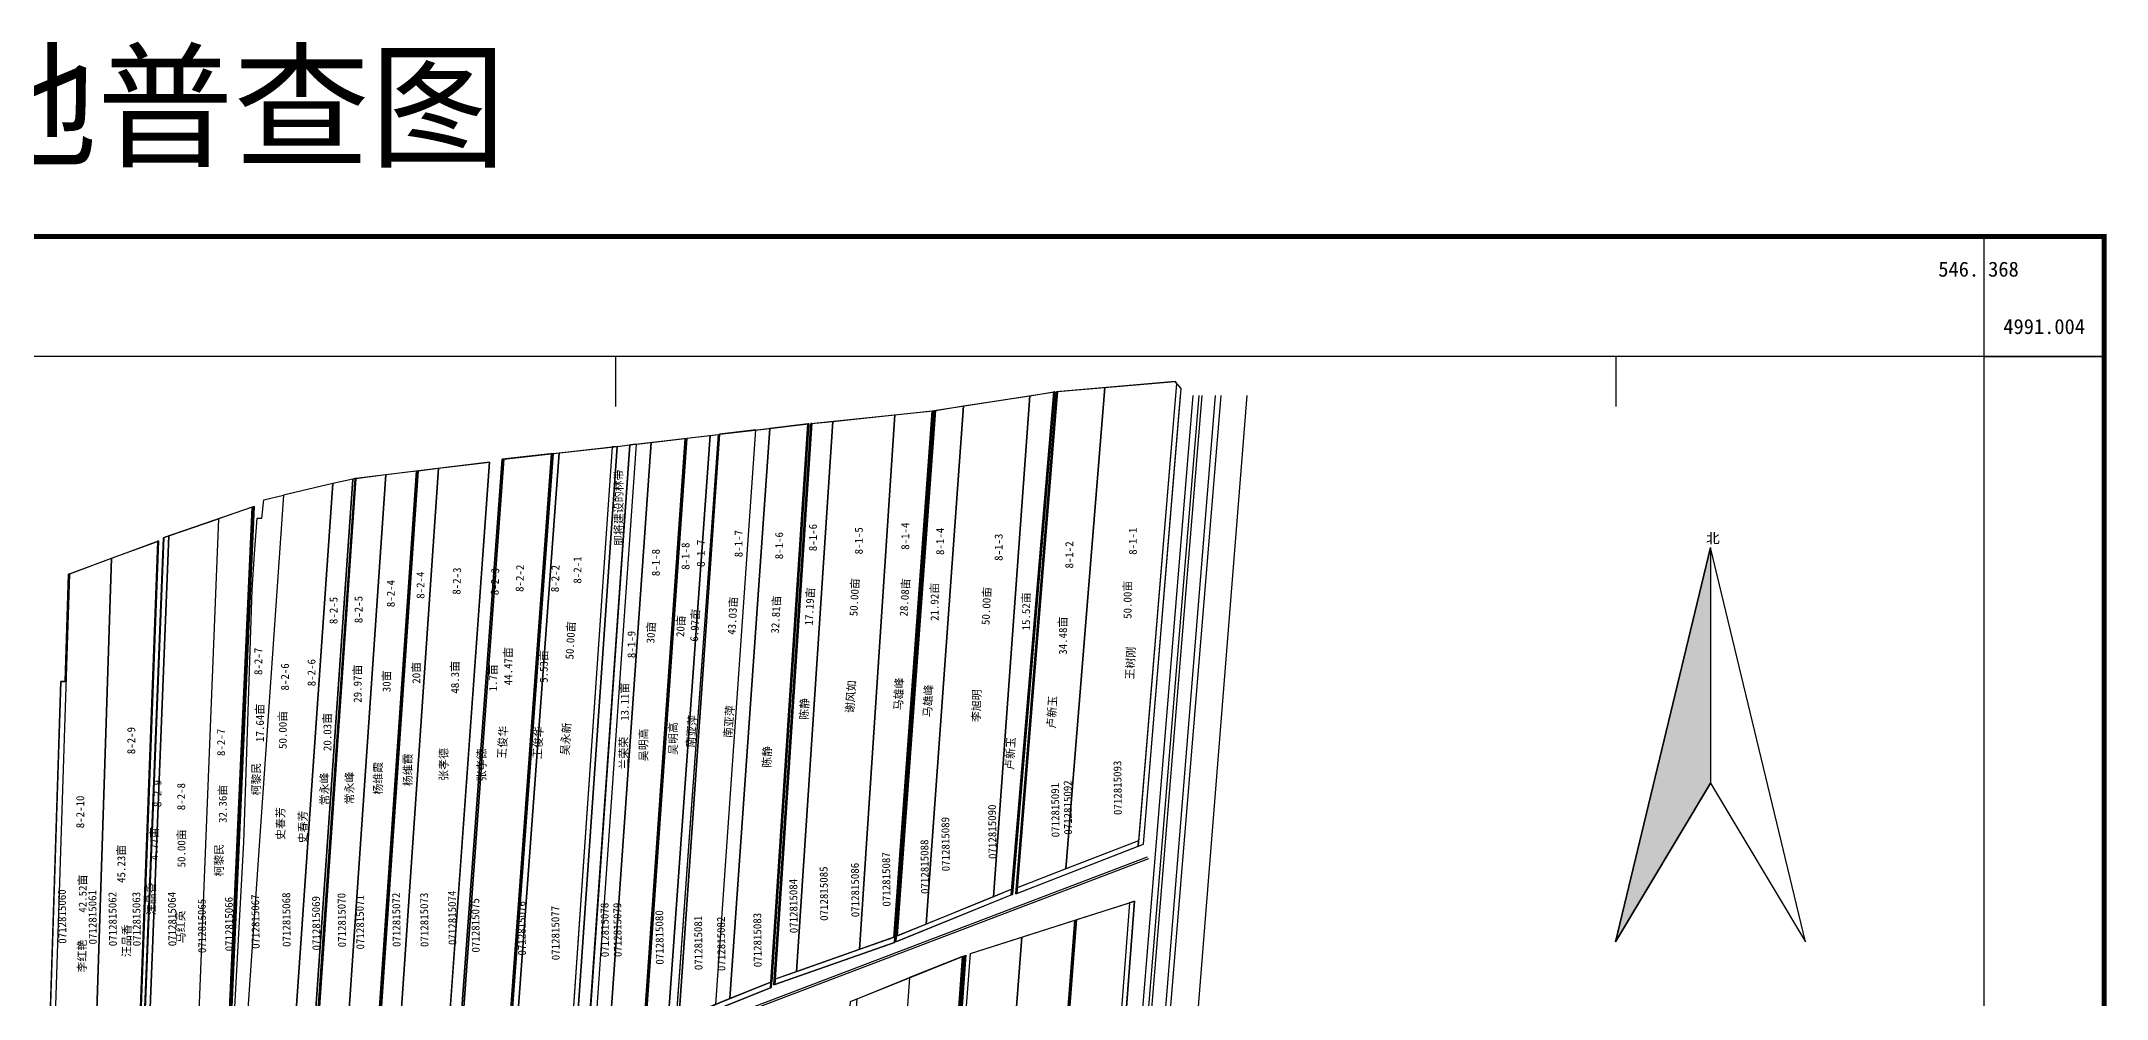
# Model space of a CAD drawing. Extents: x 541061 to 546490, y 4985742 to 4991358.
# Drawn here: x 544426 to 546490, y 4990401 to 4991358 of the extents above; entities that cross this region are included whole.
import ezdxf
from ezdxf.enums import TextEntityAlignment as Align

# ---------------------------------------------------------------- set-up
doc = ezdxf.new("R2010")
doc.units = 0
doc.header["$LTSCALE"] = 10
doc.layers.get('0').update_dxf_attribs({"linetype": 'CONTINUOUS'})
for name, color, linetype in [('2021年新职工', 7, 'CONTINUOUS'), ('2022年', 7, 'CONTINUOUS'), ('4-5', 7, 'CONTINUOUS'), ('TK', 7, 'CONTINUOUS'), ('地块名称', 7, 'CONTINUOUS'), ('地籍号', 7, 'CONTINUOUS'), ('承包户', 7, 'CONTINUOUS'), ('测地框', 7, 'CONTINUOUS'), ('路林渠', 7, 'CONTINUOUS'), ('身份地', 1, 'CONTINUOUS'), ('身份地面积', 7, 'CONTINUOUS'), ('退界出水桩', 7, 'CONTINUOUS')]:
    doc.layers.add(name, color=color, linetype=linetype)
doc.styles.add('宋体', font='')
doc.styles.add('楷体', font='', dxfattribs={"width": 0.8})
doc.styles.get('宋体').set_extended_font_data('SimSun')
doc.styles.get('楷体').set_extended_font_data('楷体_GB2312')

msp = doc.modelspace()

# ---------------------------------------------------------------- hatches: boundary and pattern name
at = {"layer": 'TK', "linetype": 'Continuous'}
msp.add_hatch(color=7, dxfattribs=at).paths.add_polyline_path([(546094.4, 4990852), (546094.4, 4990616.2), (545999.4, 4990457.7)])

# ---------------------------------------------------------------- linework, layer by layer
at = {"color": 1, "linetype": 'Continuous', "flags": 128}
msp.add_lwpolyline([(545192.4, 4990975.6), (545154.1, 4990971.1), (545114.4, 4990400.9), (545155.1, 4990417.3)], close=True, dxfattribs=at)
at = {"layer": '2021年新职工', "color": 1, "linetype": 'Continuous'}
msp.add_lwpolyline([(545489.2, 4991011.9), (545559.4, 4991017.9), (545560.8, 4991016.1), (545522.9, 4990558.8), (545450.1, 4990530.6)], close=True, dxfattribs=at)
at = {"layer": '2021年新职工', "color": 1, "linetype": 'Continuous', "elevation": 280.2, "flags": 128}
msp.add_lwpolyline([(545319.7, 4990989.1), (545348, 4990993.5), (545310.4, 4990475.3), (545281.6, 4990463.6)], close=True, dxfattribs=at)
at = {"layer": '2021年新职工', "color": 1, "linetype": 'Continuous', "flags": 128}
for points in [[(545217.2, 4990978.1), (545279.1, 4990984.6), (545243.9, 4990450.1), (545181, 4990427.8)], [(545279.1, 4990984.6), (545316.5, 4990988.6), (545278.1, 4990462.2), (545243.9, 4990450.1)]]:
    msp.add_lwpolyline(points, close=True, dxfattribs=at)
at = {"layer": '2022年', "color": 4, "linetype": 'Continuous', "flags": 128}
for points in [[(545414.2, 4991003.7), (545438.2, 4991007.5), (545396.1, 4990510.2), (545377.8, 4990502.8)], [(545441.8, 4991007.8), (545489.2, 4991011.9), (545450.1, 4990530.6), (545401.5, 4990511.8)], [(545154.1, 4990971.1), (545192.4, 4990975.6), (545155.1, 4990417.3), (545114.4, 4990400.9)], [(545196.3, 4990975.9), (545217.2, 4990978.1), (545181, 4990427.8), (545159.7, 4990420.3)], [(545409.5, 4989832.8), (545356.6, 4989813.5), (545406.2, 4990462.4), (545459, 4990479.3)]]:
    msp.add_lwpolyline(points, close=True, dxfattribs=at)
at = {"layer": '4-5', "color": 2, "linetype": 'Continuous'}
msp.add_lwpolyline([(544496.2, 4990841.2), (544542.1, 4990858.1), (544516.7, 4990167.7), (544474, 4990152.4)], close=True, dxfattribs=at)
at = {"layer": '4-5', "color": 2, "linetype": 'Continuous', "elevation": 280.3, "flags": 128}
msp.add_lwpolyline([(544526.7, 4990181.2), (544522, 4990179.8), (544548.9, 4990862.1), (544553.6, 4990863.7)], close=True, dxfattribs=at)
at = {"layer": 'TK', "linetype": 'Continuous'}
for p, q in [((546368, 4985922.8), (546368, 4991162.8)), ((546488, 4991042.8), (541248, 4991042.8)), ((545000, 4991042.8), (545000, 4990992.8)), ((545000, 4991042.8), (545000, 4990992.8)), ((546000, 4991042.8), (546000, 4990992.8)), ((546368, 4991042.8), (546488, 4991042.8))]:
    msp.add_line(p, q, dxfattribs=at)
at = {"layer": 'TK', "linetype": 'Continuous', "const_width": 5, "flags": 128}
msp.add_lwpolyline([(541128, 4985922.8), (546488, 4985922.8), (546488, 4991162.8), (541128, 4991162.8)], close=True, dxfattribs=at)
at = {"layer": 'TK', "linetype": 'Continuous', "flags": 128}
for points in [[(546094.4, 4990852), (545999.4, 4990457.7), (546094.4, 4990616.2), (546189.5, 4990457.7)], [(546094.4, 4990852), (546094.4, 4990616.2), (545999.4, 4990457.7)]]:
    msp.add_lwpolyline(points, close=True, dxfattribs=at)
at = {"layer": '地籍号', "color": 1, "linetype": 'Continuous', "flags": 128}
for points in [[(545140.2, 4990969.5), (545104, 4990965.2), (545063.3, 4990380.2), (545100.2, 4990395.1)], [(544937.7, 4990945.9), (544886.7, 4990940.2), (544839.7, 4990300.4), (544891.7, 4990318.7)]]:
    msp.add_lwpolyline(points, close=True, dxfattribs=at)
at = {"layer": '测地框', "color": 0, "linetype": 'Continuous'}
for p, q in [((545318.6, 4990988.9, 280.2), (545439.2, 4991007.6, 280.2)), ((545439.2, 4991007.6, 280.2), (545396.7, 4990505, 280.2)), ((545280.1, 4990457.6, 280.2), (545318.6, 4990988.9, 280.2)), ((545281.6, 4990463.6, 280.2), (545319.7, 4990989.1, 280.2)), ((545281.2, 4990458, 280.2), (545280.1, 4990457.6, 280.2))]:
    msp.add_line(p, q, dxfattribs=at)
at = {"layer": '测地框', "color": 0, "linetype": 'Continuous', "elevation": 280.3, "flags": 128}
msp.add_lwpolyline([(545565.4, 4991010.8), (545559.4, 4991017.9), (545440.8, 4991007.7), (545400, 4990505.8), (545527.6, 4990555.3)], close=True, dxfattribs=at)
at = {"layer": '测地框', "linetype": 'Continuous', "flags": 128}
for points, elevation in [([(545281.2, 4990458), (545280.1, 4990457.6), (545318.6, 4990988.9), (545415.8, 4991004)], 280.2), ([(545440.5, 4991004), (545400, 4990505.8), (545527.6, 4990555.3), (545564.8, 4991004)], 280.3)]:
    msp.add_lwpolyline(points, dxfattribs=dict(at, elevation=elevation))
for points, elevation in [([(545155.7, 4990412.2), (545062.9, 4990374.7), (545104, 4990965.2), (545193.4, 4990975.7)], 280.5), ([(545278.8, 4990457.1), (545158.4, 4990414.6), (545195.3, 4990975.8), (545317.5, 4990988.7)], 280.5), ([(544886.7, 4990940.2), (545001.7, 4990953.1), (544959, 4990337.1), (544839.3, 4990294.9)], 280.4), ([(545014.3, 4990954.6), (545102.5, 4990965.1), (545060, 4990371.7), (544971.5, 4990341.5)], 280.3), ([(544873.9, 4990937.4), (544740.4, 4990921.1), (544693.6, 4990237.5), (544827.5, 4990287.9)], 280.1), ([(544638.8, 4990893.1), (544547.9, 4990861.7), (544520.7, 4990174.2), (544607.8, 4990200.4)], 280.3), ([(544517.7, 4990169.3), (544512.4, 4990160.9), (544426.8, 4990130.2), (544445.7, 4990717.9), (544450, 4990717.9), (544453.3, 4990825.4), (544543.1, 4990858.5)], 281.5), ([(545355, 4990446), (545518.9, 4990498.5), (545469.8, 4989849.5), (545304.8, 4989789.3)], 280.7), ([(545234.8, 4990398.2), (545350.1, 4990444.3), (545302.9, 4989786.6), (545195.5, 4989748.1), (545188.4, 4989758.9)], 280.7)]:
    msp.add_lwpolyline(points, close=True, dxfattribs=dict(at, elevation=elevation))
at = {"layer": '路林渠', "color": 3, "linetype": 'Continuous', "flags": 128}
for points in [[(545565.4, 4991010.8), (545560.8, 4991016.1), (545522.4, 4990553.3), (545527.6, 4990555.3)], [(545001.7, 4990953.1), (544996.6, 4990952.5), (544953.9, 4990335.3), (544959, 4990337.1)], [(545021, 4990955.3), (545014.3, 4990954.6), (544971.9, 4990347.1), (544978.7, 4990349.4)], [(544454.5, 4990825.8), (544453.3, 4990825.4), (544450, 4990717.9), (544445.7, 4990717.9), (544427, 4990135.6), (544432.3, 4990137.5)], [(545522.4, 4990553.3), (545522.9, 4990558.8), (545446.9, 4990529.3), (545401.5, 4990511.8), (545401.1, 4990506.2)], [(545395.6, 4990504.6), (545396.1, 4990510.2), (545280.5, 4990463.2), (545280.1, 4990457.6)], [(545518.9, 4990498.5), (545513.7, 4990496.8), (545465, 4989853.1), (545470.2, 4989854.9)], [(545278.8, 4990457.1), (545279.2, 4990462.6), (545159.7, 4990420.3), (545159.4, 4990414.9)], [(545155.7, 4990412.2), (545156.1, 4990417.7), (545063.3, 4990380.2), (545062.9, 4990374.7)]]:
    msp.add_lwpolyline(points, close=True, dxfattribs=at)
at = {"layer": '路林渠', "color": 5, "linetype": 'Continuous', "flags": 128}
for points, elevation in [([(545576.9, 4991004), (545425.1, 4989153.5), (545424.8, 4989150.7), (545424.1, 4989148.7), (545420.2, 4989145.7), (545416.4, 4989144.1), (543937.8, 4988580.9), (543932.9, 4988581.6), (543929.4, 4988584.9), (543928.5, 4988588.7), (543928.4, 4988591.2)], 280.2), ([(545576.9, 4991004), (545425.1, 4989153.5), (545424.8, 4989150.7), (545424.1, 4989148.7), (545420.2, 4989145.7), (545416.4, 4989144.1), (543937.8, 4988580.9), (543932.9, 4988581.6), (543929.4, 4988584.9), (543928.5, 4988588.7), (543928.4, 4988591.2)], 280.2), ([(545576.9, 4991004), (545425.1, 4989153.5), (545424.8, 4989150.7), (545424.1, 4989148.7), (545420.2, 4989145.7), (545416.4, 4989144.1), (543937.8, 4988580.9), (543932.9, 4988581.6), (543929.4, 4988584.9), (543928.5, 4988588.7), (543928.4, 4988591.2)], 280.2), ([(545349.5, 4988063.2), (545346.3, 4988063.6), (545344.6, 4988064), (545342.8, 4988066.1), (545341.8, 4988070.1), (545583.5, 4991004)], 282.9)]:
    msp.add_lwpolyline(points, dxfattribs=dict(at, elevation=elevation))
at = {"layer": '路林渠', "color": 4, "linetype": 'Continuous', "flags": 128}
for points, elevation in [([(545585.9, 4991004), (545262.1, 4987058.8)], 280), ([(545475.8, 4989476.2), (545599.6, 4991004)], 284.6), ([(543161.1, 4989640.3), (545531.6, 4990542.6)], 283.5), ([(543161.1, 4989640.3), (545531.6, 4990542.6)], 283.5), ([(543162, 4989638.4), (545533.2, 4990541)], 283.5), ([(543162, 4989638.4), (545533.2, 4990541)], 283.5)]:
    msp.add_lwpolyline(points, dxfattribs=dict(at, elevation=elevation))
at = {"layer": '路林渠', "color": 3, "linetype": 'Continuous', "elevation": 280.8, "flags": 128}
for points in [[(545479.3, 4989476.6), (545605.3, 4991004)], [(545630.9, 4991004), (545509.7, 4989480.4)]]:
    msp.add_lwpolyline(points, dxfattribs=at)
at = {"layer": '路林渠', "color": 3, "linetype": 'Continuous', "elevation": 280.4, "flags": 128}
msp.add_lwpolyline([(545001.7, 4990953.1), (545014.3, 4990954.6), (544971.5, 4990341.5), (544959, 4990337.1)], close=True, dxfattribs=at)
at = {"layer": '身份地', "color": 0, "linetype": 'Continuous', "elevation": 280.2, "flags": 128}
msp.add_lwpolyline([(545318.6, 4990988.9), (545439.2, 4991007.6), (545396.7, 4990505), (545280.1, 4990457.6)], close=True, dxfattribs=at)
at = {"layer": '身份地', "color": 1, "linetype": 'Continuous', "flags": 128}
for points, elevation in [([(545348, 4990993.5), (545414.2, 4991003.7), (545377.8, 4990502.8), (545310.4, 4990475.3)], 280.2), ([(545104, 4990965.2), (545154.1, 4990971.1), (545114.4, 4990400.9), (545063.3, 4990380.2)], 280.5), ([(544886.7, 4990940.2), (544888.5, 4990940.4), (544841.6, 4990301), (544839.7, 4990300.4)], 280.4), ([(544888.5, 4990940.4), (544935.7, 4990945.7), (544889.6, 4990317.9), (544841.6, 4990301)], 280.4), ([(544770.3, 4990924.8), (544800.6, 4990928.5), (544755.2, 4990266.1), (544724.4, 4990254.5)], 280.1), ([(544636.8, 4990892.4), (544603.1, 4990880.8), (544576, 4990196.1), (544606, 4990205.1)], 280.3), ([(544628.5, 4990557.5), (544629.8, 4990597), (544636.7, 4990809.8), (544639.3, 4990845.6), (544641.8, 4990881.3), (544646.5, 4990881.3), (544648.5, 4990899.7), (544668.2, 4990904.3), (544620.1, 4990213.2), (544609.6, 4990209.4), (544628.5, 4990557.5)], 280.1), ([(544576, 4990196.1), (544526.7, 4990181.2), (544553.6, 4990863.7), (544603.1, 4990880.8)], 280.3), ([(545247.4, 4989772), (545299.9, 4989790.8), (545346.7, 4990442.9), (545294, 4990421.9)], 280.7), ([(545348.8, 4990443.8), (545350.1, 4990444.3), (545303.3, 4989792), (545302, 4989791.6)], 280.7)]:
    msp.add_lwpolyline(points, close=True, dxfattribs=dict(at, elevation=elevation))
at = {"layer": '身份地', "color": 1, "linetype": 'Continuous'}
for points in [[(545441.8, 4991007.8), (545489.2, 4991011.9), (545450.1, 4990530.6), (545401.5, 4990511.8)], [(544943.6, 4990946.5), (544996.6, 4990952.5), (544954.3, 4990340.7), (544897.7, 4990320.8)], [(545094.5, 4990964.1), (545102.5, 4990965.1), (545060.4, 4990377.3), (545052.4, 4990374.5)], [(544937.7, 4990945.9), (544943.6, 4990946.5), (544897.7, 4990320.8), (544891.7, 4990318.7)], [(544454.5, 4990825.8), (544496.2, 4990841.2), (544474, 4990152.4), (544432.3, 4990137.5)], [(545461, 4990480), (545513.7, 4990496.8), (545465, 4989853.1), (545411.6, 4989833.6)]]:
    msp.add_lwpolyline(points, close=True, dxfattribs=at)
at = {"layer": '身份地', "color": 0, "linetype": 'Continuous', "flags": 128}
for points in [[(545316.5, 4990988.6), (545278.1, 4990462.2)], [(545317.5, 4990988.7), (545279.2, 4990462.6)]]:
    msp.add_lwpolyline(points, dxfattribs=at)
at = {"layer": '身份地', "color": 1, "linetype": 'Continuous', "flags": 128}
for points in [[(545021, 4990955.3), (545035.6, 4990957.1), (544993.5, 4990354.5), (544978.7, 4990349.4)], [(545035.6, 4990957.1), (545069.3, 4990961.1), (545027.7, 4990366.1), (544993.5, 4990354.5)], [(545071.3, 4990961.3), (545094.5, 4990964.1), (545052.4, 4990374.5), (545029.8, 4990366.8)], [(544823, 4990931.2), (544873.9, 4990937.4), (544827.9, 4990293.4), (544778, 4990274.6)], [(544717.5, 4990915.8), (544668.2, 4990904.3), (544620.1, 4990213.2), (544669.8, 4990231.2)], [(544669.8, 4990231.2), (544689.9, 4990238.4), (544737.3, 4990920.4), (544717.5, 4990915.8)], [(544689.9, 4990238.4), (544693, 4990239.5), (544740.4, 4990921.1), (544739.4, 4990920.9), (544737.3, 4990920.4)], [(544740.4, 4990921.1), (544770.3, 4990924.8), (544724.4, 4990254.5), (544694, 4990243.1)], [(544802.6, 4990928.7), (544823, 4990931.2), (544778, 4990274.6), (544757.3, 4990266.8)], [(545356.6, 4989813.5), (545305.2, 4989794.7), (545355, 4990446), (545406.2, 4990462.4)], [(545197.5, 4989754.2), (545194.7, 4989758.4), (545241.4, 4990400.8), (545294, 4990421.9), (545247.4, 4989772)]]:
    msp.add_lwpolyline(points, close=True, dxfattribs=at)
for points, elevation in [([(544636.8, 4990892.4), (544606, 4990205.1)], 280.3), ([(544638.8, 4990893.1), (544608.1, 4990205.7)], 280.3), ([(545346.7, 4990442.9), (545299.9, 4989790.8)], 280.7), ([(545348.8, 4990443.8), (545302, 4989791.6)], 280.7)]:
    msp.add_lwpolyline(points, dxfattribs=dict(at, elevation=elevation))
for points in [[(545409.5, 4989832.8), (545459, 4990479.3)], [(545411.6, 4989833.6), (545461, 4990480)]]:
    msp.add_lwpolyline(points, dxfattribs=at)
at = {"layer": '退界出水桩', "color": 2, "linetype": 'Continuous'}
for p, q in [((544739.4, 4990920.9), (544691.9, 4990239.1)), ((544692.6, 4990234.1), (544740.4, 4990921.1)), ((544740.4, 4990921.1), (544739.4, 4990920.9))]:
    msp.add_line(p, q, dxfattribs=at)
at = {"layer": '退界出水桩', "color": 2, "linetype": 'Continuous', "flags": 128}
for points in [[(545439.2, 4991007.6), (545438.2, 4991007.5), (545395.6, 4990504.6), (545396.7, 4990505)], [(545438.2, 4991007.5), (545439.2, 4991007.6), (545396.7, 4990505), (545395.6, 4990504.6)], [(545441.8, 4991007.8), (545440.8, 4991007.7), (545400, 4990505.8), (545401.1, 4990506.2)], [(545440.8, 4991007.7), (545441.8, 4991007.8), (545401.1, 4990506.2), (545400, 4990505.8)], [(545193.4, 4990975.7), (545192.4, 4990975.6), (545154.7, 4990411.7), (545155.7, 4990412.2)], [(545192.4, 4990975.6), (545193.4, 4990975.7), (545156.1, 4990417.7), (545155.1, 4990417.3)], [(545196.3, 4990975.9), (545195.3, 4990975.8), (545158.4, 4990414.6), (545159.4, 4990414.9)], [(545316.5, 4990988.6), (545317.5, 4990988.7), (545279.2, 4990462.6), (545278.1, 4990462.2)], [(544543.1, 4990858.5), (544542.1, 4990858.1), (544516.6, 4990167.6), (544517.7, 4990169.3)], [(544548.9, 4990862.1), (544547.9, 4990861.7), (544520.7, 4990174.2), (544521.7, 4990174.5)]]:
    msp.add_lwpolyline(points, close=True, dxfattribs=at)
for points, elevation in [([(545195.3, 4990975.8), (545196.3, 4990975.9), (545159.4, 4990414.9), (545158.4, 4990414.6)], 280.5), ([(545318.6, 4990988.9), (545319.7, 4990989.1), (545281.6, 4990463.6), (545280.5, 4990463.2)], 280.2)]:
    msp.add_lwpolyline(points, close=True, dxfattribs=dict(at, elevation=elevation))
for points in [[(545069.3, 4990961.1), (545027.7, 4990366.1)], [(545070.3, 4990961.2), (545028.8, 4990366.5)], [(545071.3, 4990961.3), (545029.8, 4990366.8)], [(544935.7, 4990945.7), (544889.6, 4990317.9)], [(544936.7, 4990945.8), (544890.6, 4990318.3)], [(544937.7, 4990945.9), (544891.7, 4990318.7)], [(544800.6, 4990928.5), (544755.2, 4990266.1)], [(544801.6, 4990928.6), (544756.2, 4990266.5)], [(544802.6, 4990928.7), (544757.3, 4990266.8)], [(545410.6, 4989833.2), (545460, 4990479.6)]]:
    msp.add_lwpolyline(points, dxfattribs=at)
for points, elevation in [([(544637.8, 4990892.8), (544607, 4990205.4)], 280.3), ([(545347.8, 4990443.4), (545301, 4989791.2)], 280.7)]:
    msp.add_lwpolyline(points, dxfattribs=dict(at, elevation=elevation))

# ---------------------------------------------------------------- texts
at = {"layer": '2021年新职工', "color": 1, "linetype": 'Continuous', "style": '宋体'}
for s, rotation, p in [('50.00亩', 87.0117, (545238.5, 4990802.3)), ('28.08亩', 86.265, (545288.8, 4990802.1)), ('21.92亩', 90, (545318.6, 4990797.6)), ('50.00亩', 90, (545511.5, 4990799.7)), ('王树刚', 87.637, (545514.4, 4990736.4)), ('谢风如', 85.681, (545234.9, 4990702.8)), ('马雄峰', 87.3396, (545282.9, 4990705.6)), ('马雄峰', 87.3396, (545312.1, 4990698.7))]:
    msp.add_text(s, height=8, rotation=rotation, dxfattribs=at).set_placement(p, align=Align.MIDDLE)
at = {"layer": '2022年', "color": 4, "linetype": 'Continuous', "style": '宋体'}
for s, rotation, p in [('15.52亩', 90, (545410.1, 4990788.1)), ('34.48亩', 90, (545446.9, 4990763.8)), ('陈静', 88.0635, (545188.5, 4990690.7)), ('卢新玉', 87.0773, (545436, 4990687.3)), ('陈静', 88.0635, (545151.2, 4990642.7)), ('卢新玉', 87.0773, (545394.4, 4990646))]:
    msp.add_text(s, height=8, rotation=rotation, dxfattribs=at).set_placement(p, align=Align.MIDDLE)
at = {"layer": '4-5', "color": 2, "linetype": 'Continuous', "style": '宋体'}
for s, p in [('4.77亩', (544542.7, 4990539.5, 280.3)), ('45.23亩', (544510, 4990516.6))]:
    msp.add_text(s, height=8, rotation=90, dxfattribs=at).set_placement(p)
for p in [(544535.9, 4990500.7), (544511.2, 4990458.8)]:
    msp.add_text('汪品香', height=8, rotation=90, dxfattribs=at).set_placement(p, align=Align.MIDDLE)
at = {"layer": 'TK', "linetype": 'Continuous', "style": '宋体'}
msp.add_text('第七师一二八团十五连耕地普查图', height=100, dxfattribs=at).set_placement((543868, 4991212.8), align=Align.BOTTOM_CENTER)
msp.add_text('546.', height=15, dxfattribs=at).set_placement((546363, 4991130.3), align=Align.MIDDLE_RIGHT)
msp.add_text('368', height=15, dxfattribs=at).set_placement((546372, 4991130.3), align=Align.MIDDLE_LEFT)
msp.add_text('4991.004', height=15, dxfattribs=at).set_placement((546428, 4991072.8), align=Align.MIDDLE)
at = {"layer": 'TK', "color": 7, "linetype": 'Continuous', "style": '楷体'}
msp.add_text('北', height=10, dxfattribs=at).set_placement((546096.9, 4990853.2), align=Align.BOTTOM_CENTER)
at = {"layer": '地块名称', "color": 0, "linetype": 'Continuous', "style": '宋体'}
for s, rotation, p in [('即将建设的林带', 90, (545003, 4990891.7)), ('8-1-6', 90, (545197.4, 4990861.9)), ('8-1-5', 90, (545243.2, 4990858.7)), ('8-1-4', 90, (545289.6, 4990863.3)), ('8-1-4', 90, (545324.5, 4990858.1)), ('8-1-1', 90, (545517.1, 4990858.3)), ('8-1-8', 90, (545040.3, 4990836.9)), ('8-1-8', 90, (545070, 4990843.3)), ('8-1-7', 90, (545085.3, 4990846.2)), ('8-1-7', 90, (545123, 4990855.8)), ('8-1-6', 90, (545163.6, 4990853.8)), ('8-1-3', 90, (545383, 4990852.2)), ('8-1-2', 90, (545453.6, 4990844.6)), ('8-2-3', 88.478, (544841.4, 4990818.4)), ('8-2-3', 88.478, (544879.5, 4990817.9)), ('8-2-2', 88.478, (544904.4, 4990821.2)), ('8-2-2', 88.478, (544939.8, 4990820.9)), ('8-2-1', 90, (544962, 4990829.5)), ('8-2-4', 90, (544775.4, 4990805.9)), ('8-2-4', 90, (544805.1, 4990814.3)), ('8-2-5', 90, (544718.2, 4990789)), ('8-2-5', 90, (544743.2, 4990789.9)), ('8-1-9', 90, (545016, 4990755)), ('8-2-7', 90, (544643, 4990738.1)), ('8-2-6', 90, (544669.6, 4990722.6)), ('8-2-6', 90, (544696.2, 4990726.8)), ('8-2-9', 90, (544516, 4990658.9)), ('8-2-7', 90, (544605.8, 4990657.1)), ('8-2-10', 90, (544465, 4990587.6)), ('8-2-9', 90, (544542.2, 4990606)), ('8-2-8', 90, (544565.9, 4990602.9))]:
    msp.add_text(s, height=8, rotation=rotation, dxfattribs=at).set_placement(p, align=Align.MIDDLE)
at = {"layer": '地籍号', "color": 1, "linetype": 'Continuous', "style": '宋体'}
for s, p in [('0712815093', (545501.9, 4990611.7)), ('0712815091', (545439.6, 4990589.4)), ('0712815092', (545452.1, 4990592)), ('0712815089', (545329.9, 4990555.4)), ('0712815090', (545376.6, 4990567.8)), ('0712815087', (545270.7, 4990520.1)), ('0712815088', (545309, 4990532.8)), ('0712815084', (545177.9, 4990493.5)), ('0712815085', (545208.3, 4990505.9)), ('0712815086', (545239.5, 4990509.5)), ('0712815060', (544446.9, 4990483)), ('0712815061', (544477.3, 4990482.3)), ('0712815062', (544497.4, 4990480.5)), ('0712815063', (544521.3, 4990480.5)), ('0712815064', (544556.8, 4990480.5)), ('0712815065', (544586.7, 4990473.6)), ('0712815066', (544613.7, 4990475.4)), ('0712815067', (544640.1, 4990477.9)), ('0712815068', (544671.1, 4990479.8)), ('0712815069', (544700.8, 4990476.3)), ('0712815070', (544726.4, 4990479.4)), ('0712815071', (544744.7, 4990477.3)), ('0712815072', (544781, 4990479.7)), ('0712815073', (544808.9, 4990479.7)), ('0712815074', (544836.8, 4990481.7)), ('0712815075', (544860.1, 4990474.2)), ('0712815076', (544906.3, 4990471.2)), ('0712815077', (544940, 4990466.5)), ('0712815078', (544989.3, 4990469.6)), ('0712815079', (545002, 4990469.7)), ('0712815080', (545044, 4990462.1)), ('0712815081', (545082.8, 4990456.6)), ('0712815082', (545105.7, 4990455.7)), ('0712815083', (545141.9, 4990459.5))]:
    msp.add_text(s, height=8, rotation=90.5502, dxfattribs=at).set_placement(p, align=Align.MIDDLE)
at = {"layer": '承包户', "color": 1, "linetype": 'Continuous', "style": '宋体'}
for s, rotation, p in [('13.11亩', 90, (545008.9, 4990697.7)), ('李旭明', 88.4803, (545360.6, 4990693.7)), ('南亚萍', 85.3436, (545075.7, 4990668.3)), ('南亚萍', 85.3436, (545113.3, 4990677.9)), ('王俊华', 86.421, (544886.9, 4990657.2)), ('王俊华', 86.421, (544922.4, 4990657)), ('吴永新', 86.421, (544950.1, 4990660.7)), ('吴明高', 90, (545027.8, 4990654.6)), ('吴明高', 90, (545057.5, 4990661)), ('杨维霞', 90, (544792.1, 4990629.7)), ('张孝德', 90, (544828, 4990635.1)), ('张孝德', 90, (544866, 4990634.6)), ('兰荣荣', 90, (545008.1, 4990646.3)), ('柯黎民', 90, (544640.7, 4990620.3)), ('常永峰', 90, (544708.9, 4990610.6)), ('常永峰', 90, (544733.9, 4990611.5)), ('杨维霞', 90, (544762.4, 4990621.2)), ('史春芳', 90, (544665, 4990576)), ('史春芳', 90, (544687.3, 4990572.6)), ('柯黎民', 90, (544603.5, 4990539.3)), ('马红英', 90, (544565.1, 4990472.7)), ('李红艳', 90, (544466.5, 4990443.4))]:
    msp.add_text(s, height=8, rotation=rotation, dxfattribs=at).set_placement(p, align=Align.MIDDLE)
at = {"layer": '身份地面积', "color": 1, "linetype": 'Continuous', "style": '宋体'}
for s, rotation, p in [('17.19亩', 87.0117, (545193.8, 4990793.1)), ('50.00亩', 87.2538, (545370.4, 4990793.6)), ('6.97亩', 87.0117, (545079, 4990774.2)), ('43.03亩', 87.0117, (545116.7, 4990783.8)), ('32.81亩', 87.0117, (545160, 4990785)), ('50.00亩', 87.0117, (544954.6, 4990759.1)), ('30亩', 87.0117, (545035.1, 4990767)), ('20亩', 87.0117, (545064.8, 4990773.4)), ('44.47亩', 90, (544892.5, 4990733.3)), ('5.53亩', 90, (544928, 4990733)), ('29.97亩', 90, (544741.9, 4990715.8, 280.4)), ('30亩', 90, (544770.9, 4990718.2, 280.4)), ('20亩', 90, (544800.6, 4990726.7, 280.4)), ('48.3亩', 90, (544839.3, 4990722.2, 280.4)), ('1.7亩', 90, (544877.3, 4990721.7, 280.4)), ('50.00亩', 90, (544667.1, 4990669.6)), ('20.03亩', 90, (544711.7, 4990667.5))]:
    msp.add_text(s, height=8, rotation=rotation, dxfattribs=at).set_placement(p, align=Align.MIDDLE)
for s, p in [('17.64亩', (544648.6, 4990657.6)), ('32.36亩', (544611.4, 4990576.6)), ('50.00亩', (544570.1, 4990532.1)), ('42.52亩', (544471.4, 4990486.8))]:
    msp.add_text(s, height=8, rotation=90, dxfattribs=at).set_placement(p)

doc.saveas('drawing.dxf')
